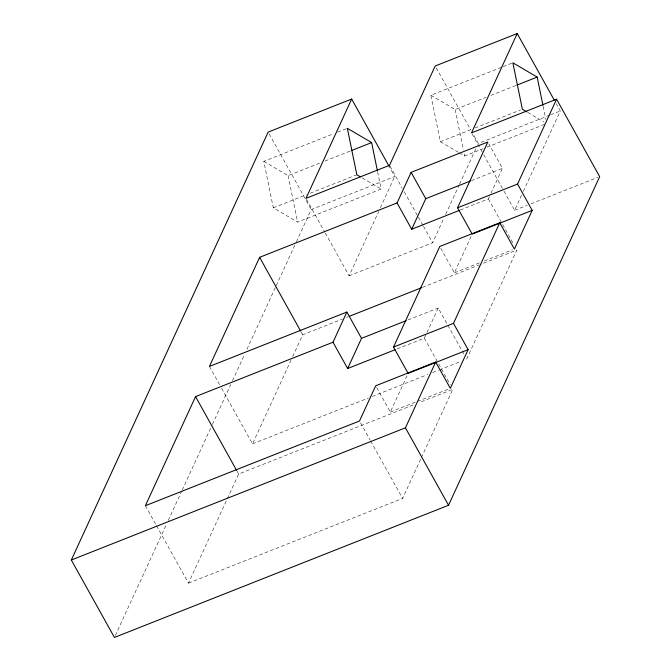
<?xml version="1.0" encoding="UTF-8"?>
<svg xmlns="http://www.w3.org/2000/svg" width="671" height="671" viewBox="0 0 671 671"><rect width="100%" height="100%" fill="white"/><g stroke="black" fill="none" stroke-linecap="round" stroke-linejoin="round"><path stroke-width="0.5" stroke-dasharray="3.35 2.52" d="M115.303 635.546L166.475 524.286M168.22 520.486L181.782 491.004M182.218 490.056L211.961 425.389M212.397 424.441L230.765 384.5M232.518 380.7L244.764 354.07M246.953 349.314L275.815 286.551M276.251 285.603L295.936 242.81M296.372 241.862L311.243 209.528L394.766 176.481L389.188 166.458M156.528 525.762L188.476 583.149L226.873 499.66M227.31 498.704L238.658 474.036L414.829 404.336M221.606 388.291L252.539 443.858L290.937 360.369M292.682 356.578L302.722 334.754L342.621 318.96M325.259 232.98L349.088 275.798L378.67 211.474M380.415 207.691L394.766 176.481M349.088 275.798L432.619 242.751L443.925 218.15M445.67 214.368L459.157 185.045M459.593 184.106L476.125 148.157M376.708 387.595L390.337 412.078L407.263 375.274M397.148 348.937L424.324 338.176L426.496 333.462M426.932 332.522L438.205 307.997L447.356 324.437M440.772 248.312L454.401 272.795L472.199 234.104M460.239 210.031L488.387 198.893L490.518 194.263M490.946 193.332L502.445 168.329L488.823 143.846M503.98 191.168L514.623 210.3L521.585 195.16M523.33 191.378L560.302 110.983L556.251 103.695M188.476 583.149L402.608 498.419L420.935 458.57M421.371 457.622L452.791 389.314L419.694 402.407M466.672 359.136L516.855 250.023L479.866 264.659M377.63 171.877L381.136 189.046L297.614 222.093L273.307 207.809L263.804 161.35L333.73 133.68M337.614 132.145L347.326 128.295M458.368 152.292L440.361 141.707L430.857 95.248L502.252 66.999M503.216 66.622L512.862 62.797M263.804 161.35L288.111 175.634L320.159 162.952M325.016 161.032L350.27 151.042M430.857 95.248L455.164 109.532L486.03 97.32M490.862 95.408L515.94 85.485M273.307 207.809L306.328 194.741M310.22 193.206L356.838 174.754M440.361 141.707L471.235 129.495M475.093 127.968L520.444 110.019M549.692 115.177L478.297 143.426L473.223 134.317M550.656 114.8L560.302 110.983M459.266 152.82L464.668 155.991L482.994 148.736M486.861 147.209L545.708 123.925M471.386 180.616L502.445 168.329M514.623 210.3L527.188 205.326M531.055 203.799L597.735 177.412M454.401 272.795L479.555 262.839M484.395 260.927L512.451 249.822M346.521 317.425L348.467 316.653M422.436 287.381L478.893 265.045M408.111 319.908L438.205 307.997M252.539 443.858L368.362 398.029M372.254 396.494L427.737 374.535M432.602 372.615L438.44 370.3M439.413 369.914L460.826 361.443M390.337 412.078L416.465 401.744M417.429 401.359L448.387 389.113M527.775 112.434L543.971 121.954M362.239 177.932L381.136 189.046M436.217 67.821L470.69 129.763M472.032 133.781L483.187 153.818M483.699 154.733L503.468 190.254M488.387 198.893L502.109 223.544M502.621 224.458L513.801 244.546M390.027 166.232L402.197 188.09M404.227 191.738L417.916 216.33M418.419 217.245L422.982 225.439M423.493 226.353L432.619 242.751M447.867 325.351L464.131 354.565M424.324 338.176L450.249 384.751M306.496 199.279L324.756 232.074M269.163 133.923L311.243 209.528M360.52 422.814L370.157 440.117M370.66 441.032L402.608 498.419M301.195 332.019L302.722 334.754M209.436 366.433L219.576 384.651M237.131 471.31L238.658 474.036M145.372 505.716L156.024 524.848M543.158 106.379L545.85 119.505M455.164 109.532L463.426 149.935M464.257 153.969L464.668 155.991M288.111 175.634L297.614 222.093"/><path stroke-width="1.01" d="M554.221 100.046L517.207 33.55L471.528 132.866L556.569 99.216L599.673 176.649L448.538 505.255L114.431 637.45L71.327 560.017L268.148 132.095L351.671 99.048L389.188 166.458M333.001 342.227L347.637 368.522L361.518 338.343L346.882 312.049L333.001 342.227L195.555 396.611L145.372 505.716L359.505 420.994L375.701 385.783L435.689 362.046L450.325 388.341L468.123 349.65L453.487 323.355L499.752 222.755L514.389 249.058L532.187 210.367L517.551 184.072L556.569 99.216M472.199 234.104L457.563 207.8L487.809 142.026L411.122 172.372L397.064 202.944L259.618 257.32L209.436 366.433L346.882 312.049M351.671 99.048L305.993 198.364L389.515 165.318L435.202 66.001L517.207 33.55M397.064 202.944L411.7 229.239L425.758 198.675L470.413 181.002M468.123 349.65L408.136 373.386L393.5 347.092L439.765 246.492L499.752 222.755M71.327 560.017L405.435 427.821L435.689 362.046M351.235 150.656L371.633 142.588L377.421 170.862M516.905 85.1L537.169 77.09L542.956 105.364M457.563 207.8L517.551 184.072M411.7 229.239L459.266 210.417M473.164 233.718L532.187 210.367M349.44 316.267L421.463 287.767M361.518 338.343L406.173 320.679M393.5 347.092L453.487 323.355M347.637 368.522L395.202 349.7M537.169 77.09L512.862 62.797L522.373 109.256L526.869 111.906M371.633 142.588L347.326 128.295L356.838 174.754L360.436 176.876M411.122 172.372L425.758 198.675M405.435 427.821L448.538 505.255M259.618 257.32L300.692 331.105M195.555 396.611L236.628 470.396"/></g></svg>
